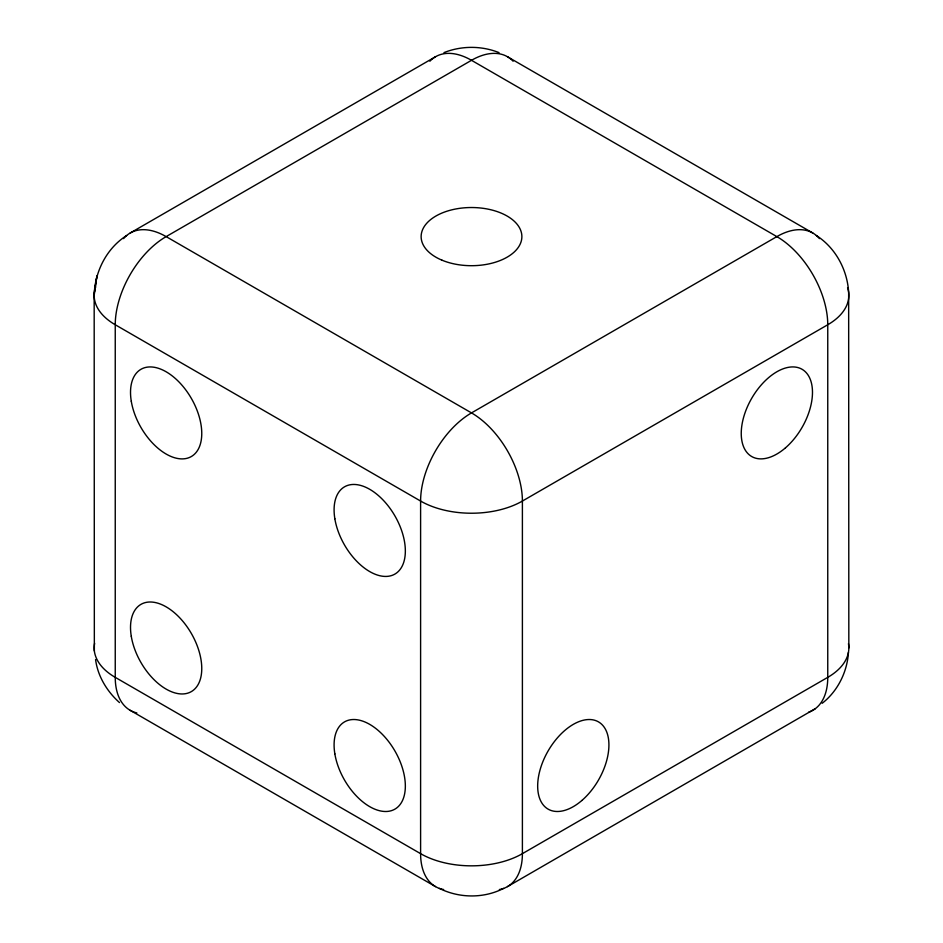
<?xml version="1.0" encoding="UTF-8"?>
<svg xmlns="http://www.w3.org/2000/svg" width="943" height="943" viewBox="0 0 943 943"><rect width="100%" height="100%" fill="white"/><g stroke="black" fill="none" stroke-linecap="round" stroke-linejoin="round"><path stroke-width="1.41" d="M848.452 652.273C847.285 671.864 837.749 691.207 822.166 703.301M94.347 650.941L94.17 295.371C94.795 271.725 106.476 248.398 126.633 235.526M94.17 295.371L96.929 275.91L94.548 291.081M815.318 708.664L507.487 886.609M130.158 233.039L435.513 56.745M503.574 888.424C483.724 898.585 459.324 898.314 439.426 888.424M443.953 52.619C461.54 45.629 481.46 45.629 499.047 52.619M507.487 56.745L812.842 233.039M130.158 710.303L435.513 886.609M816.367 235.526C835.581 247.868 847.356 269.792 848.653 292.413L848.83 647.982M119.49 702.57C107.066 691.525 97.718 676.214 95.573 659.558M95.691 286.861A71.974 41.551 0 0 0 115.246 324.757L115.246 677.357A71.974 41.551 -60 0 0 136.841 712.943M94.618 643.326A71.974 41.551 0 0 0 115.246 677.357L420.602 853.663A71.974 41.551 -60 0 0 443.646 889.544M847.58 287.65A71.974 41.551 0 0 1 827.754 324.757L827.754 677.357A71.974 41.551 60 0 1 808.587 712.248M499.354 889.544A71.974 41.551 60 0 0 522.398 853.663L827.754 677.357A71.974 41.551 0 0 0 848.452 643.68M819.455 238.626A71.974 41.551 -60 0 0 776.855 236.61L471.5 60.305A71.974 41.551 60 0 0 429.878 61.224M513.122 61.224A71.974 41.551 -60 0 0 471.5 60.305L166.145 236.61A71.974 41.551 60 0 0 123.545 238.626M776.855 236.61L471.5 412.904A71.974 41.551 -60 0 0 420.602 501.051L420.602 853.663A71.974 41.551 0 0 0 522.398 853.663L522.398 501.051A71.974 41.551 60 0 0 471.5 412.904L166.145 236.61A71.974 41.551 -60 0 0 115.246 324.757L420.602 501.051A71.974 41.551 0 0 0 522.398 501.051L827.754 324.757A71.974 41.551 60 0 0 776.855 236.61M441.937 260.162A50.38 29.092 0 0 0 521.609 239.616A50.38 29.092 0 0 0 450.954 210.053A50.38 29.092 0 0 0 441.937 260.162M785.448 447.866A50.38 29.092 -60 0 0 802.505 369.55A50.38 29.092 -60 0 0 742.624 421.309A50.38 29.092 -60 0 0 785.448 447.866M581.878 800.477A50.38 29.092 -60 0 0 598.935 722.149A50.38 29.092 -60 0 0 539.054 773.908A50.38 29.092 -60 0 0 581.878 800.477M131.277 636.301A50.38 29.092 60 0 0 189.908 692.339A50.38 29.092 60 0 0 177.225 615.284A50.38 29.092 60 0 0 131.277 636.301M334.848 753.834A50.38 29.092 60 0 0 393.49 809.872A50.38 29.092 60 0 0 380.807 732.817A50.38 29.092 60 0 0 334.848 753.834M334.848 518.768A50.38 29.092 60 0 0 393.49 574.806A50.38 29.092 60 0 0 380.807 497.751A50.38 29.092 60 0 0 334.848 518.768M131.277 401.235A50.38 29.092 60 0 0 189.908 457.272A50.38 29.092 60 0 0 177.225 380.218A50.38 29.092 60 0 0 131.277 401.235"/></g></svg>
